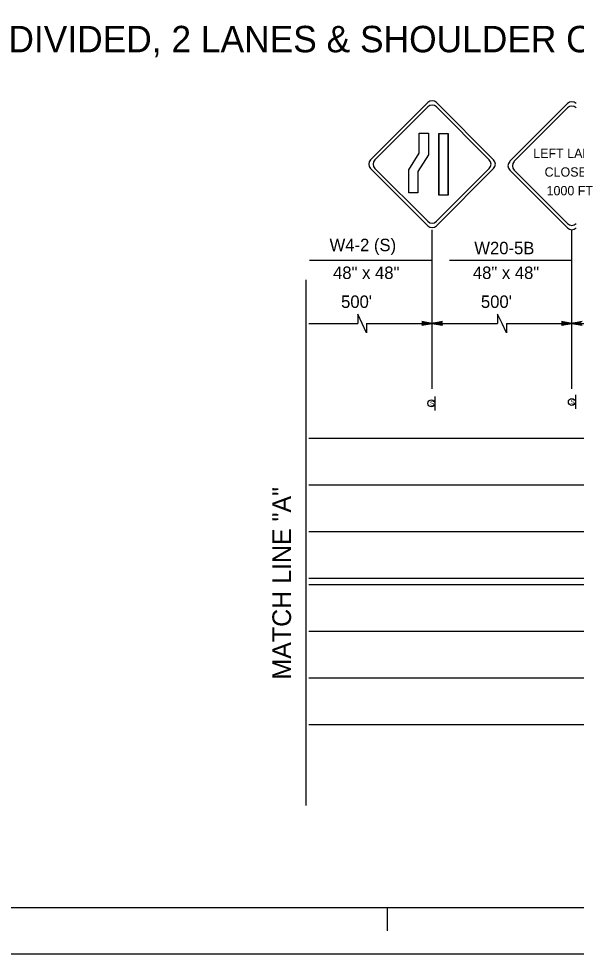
# Model space of a CAD drawing. Extents: x 499945 to 500993, y 499985 to 500645.
# Drawn here: x 500346.4 to 500525.7, y 499985 to 500285.6 of the extents above; entities that cross this region are included whole.
import ezdxf

# ---------------------------------------------------------------- set-up
doc = ezdxf.new("R2010")
doc.units = 0
for name, color, linetype in [('1', 7, 'Continuous'), ('24', 7, 'Continuous'), ('39', 7, 'Continuous'), ('41', 7, 'Continuous'), ('56', 7, 'Continuous'), ('60', 7, 'Continuous')]:
    doc.layers.add(name, color=color, linetype=linetype)

msp = doc.modelspace()

# ---------------------------------------------------------------- linework, layer by layer
at = {"layer": '1'}
for p, q in [((500479.35, 500166.68), (500479.35, 500217.81)), ((500524.32, 500166.68), (500524.32, 500217.81)), ((500479.35, 500207.97), (500439.98, 500207.97)), ((500524.32, 500207.97), (500484.95, 500207.97)), ((500455.43, 500190.73), (500455.43, 500187.73)), ((500456.87, 500187.73), (500455.43, 500190.73)), ((500500.39, 500190.73), (500500.39, 500187.73)), ((500501.84, 500187.73), (500500.39, 500190.73)), ((500439.69, 500187.73), (500455.43, 500187.73)), ((500458.31, 500184.73), (500456.87, 500187.73)), ((500458.31, 500187.73), (500479.35, 500187.73)), ((500458.31, 500187.73), (500458.31, 500184.73)), ((500479.35, 500187.73), (500500.39, 500187.73)), ((500503.28, 500184.73), (500501.84, 500187.73)), ((500503.28, 500187.73), (500524.32, 500187.73)), ((500503.28, 500187.73), (500503.28, 500184.73)), ((500524.32, 500187.73), (500545.36, 500187.73)), ((500439.69, 500150.85), (500693.99, 500150.85)), ((500439.69, 500135.86), (500693.99, 500135.86)), ((500439.69, 500120.88), (500693.99, 500120.88)), ((500439.69, 500105.89), (500693.99, 500105.89)), ((500439.69, 500103.83), (500693.99, 500103.83)), ((500439.69, 500088.84), (500693.99, 500088.84)), ((500439.69, 500073.85), (500693.99, 500073.85)), ((500439.69, 500058.86), (500693.99, 500058.86)), ((500000, 500000), (500990, 500000)), ((500465, 499992.5), (500465, 500000)), ((500993, 499985), (499944.83, 499985))]:
    msp.add_line(p, q, dxfattribs=at)
for points in [[(500438.91, 500032.8), (500438.91, 500106.62), (500438.91, 500201.67)], [(500438.91, 500176.94), (500438.91, 500180.88)]]:
    msp.add_lwpolyline(points, dxfattribs=at)
at = {"layer": '24'}
for points in [[(500479.35, 500187.73), (500476.03, 500188.32), (500476.82, 500187.73), (500476.05, 500187.15), (500479.35, 500187.73), (500479.13, 500187.72), (500476.12, 500188.27), (500476.88, 500187.72), (500476.18, 500187.2), (500479.01, 500187.71), (500478.9, 500187.73), (500476.32, 500188.19), (500476.9, 500187.72), (500476.31, 500187.27), (500478.85, 500187.73), (500478.74, 500187.71), (500476.49, 500188.12), (500476.93, 500187.73), (500476.48, 500187.32), (500478.42, 500187.71), (500478.23, 500187.71), (500476.65, 500188.04), (500476.96, 500187.74), (500476.63, 500187.41), (500478.2, 500187.73), (500478.02, 500187.74), (500476.83, 500187.94), (500477.06, 500187.71), (500476.82, 500187.48), (500477.86, 500187.73), (500477.69, 500187.75), (500476.98, 500187.88), (500477.1, 500187.72), (500476.9, 500187.54), (500477.6, 500187.73), (500477.14, 500187.84), (500477.21, 500187.71), (500477, 500187.59), (500477.49, 500187.71), (500477.18, 500187.79), (500477.31, 500187.69), (500477.16, 500187.63), (500477.31, 500187.72), (500477.23, 500187.74)], [(500479.35, 500187.73), (500482.68, 500187.14), (500481.88, 500187.73), (500482.66, 500188.31), (500479.35, 500187.73), (500479.57, 500187.74), (500482.58, 500187.18), (500481.82, 500187.74), (500482.52, 500188.26), (500479.69, 500187.75), (500479.8, 500187.73), (500482.38, 500187.27), (500481.8, 500187.74), (500482.4, 500188.19), (500479.85, 500187.73), (500479.96, 500187.75), (500482.22, 500187.34), (500481.78, 500187.73), (500482.23, 500188.13), (500480.29, 500187.75), (500480.47, 500187.75), (500482.05, 500187.42), (500481.74, 500187.72), (500482.07, 500188.05), (500480.51, 500187.73), (500480.68, 500187.72), (500481.87, 500187.52), (500481.64, 500187.75), (500481.89, 500187.97), (500480.85, 500187.73), (500481.01, 500187.71), (500481.73, 500187.58), (500481.61, 500187.74), (500481.8, 500187.91), (500481.1, 500187.73), (500481.57, 500187.62), (500481.5, 500187.75), (500481.7, 500187.87), (500481.22, 500187.75), (500481.52, 500187.67), (500481.4, 500187.77), (500481.54, 500187.83), (500481.4, 500187.74), (500481.47, 500187.72)], [(500524.32, 500187.73), (500520.99, 500188.32), (500521.79, 500187.73), (500521.01, 500187.15), (500524.32, 500187.73), (500524.1, 500187.72), (500521.09, 500188.27), (500521.85, 500187.72), (500521.15, 500187.2), (500523.98, 500187.71), (500523.87, 500187.73), (500521.29, 500188.19), (500521.87, 500187.72), (500521.27, 500187.27), (500523.82, 500187.73), (500523.71, 500187.71), (500521.45, 500188.12), (500521.89, 500187.73), (500521.44, 500187.32), (500523.39, 500187.71), (500523.2, 500187.71), (500521.62, 500188.04), (500521.93, 500187.74), (500521.6, 500187.41), (500523.17, 500187.73), (500522.99, 500187.74), (500521.8, 500187.94), (500522.03, 500187.71), (500521.78, 500187.48), (500522.82, 500187.73), (500522.66, 500187.75), (500521.94, 500187.88), (500522.06, 500187.72), (500521.87, 500187.54), (500522.57, 500187.73), (500522.11, 500187.84), (500522.17, 500187.71), (500521.97, 500187.59), (500522.45, 500187.71), (500522.15, 500187.79), (500522.28, 500187.69), (500522.13, 500187.63), (500522.28, 500187.72), (500522.2, 500187.74)], [(500527.63, 500188.31), (500524.32, 500187.73), (500524.54, 500187.74), (500527.55, 500187.18)], [(500524.32, 500187.73), (500527.64, 500187.14)], [(500527.49, 500188.26), (500524.66, 500187.75), (500524.77, 500187.73), (500527.35, 500187.27)], [(500527.36, 500188.19), (500524.82, 500187.73), (500524.93, 500187.75), (500527.18, 500187.34)], [(500527.19, 500188.13), (500525.25, 500187.75), (500525.44, 500187.75), (500527.02, 500187.42)], [(500527.04, 500188.05), (500525.47, 500187.73), (500525.65, 500187.72), (500526.84, 500187.52)]]:
    msp.add_lwpolyline(points, dxfattribs=at)
at = {"layer": '41'}
msp.add_lwpolyline([(499944.83, 500645), (500993, 500645), (500993, 499985), (499944.83, 499985)], close=True, dxfattribs=at)
at = {"layer": '56'}
for p, q in [((500477.95, 500258.69), (500459.57, 500240.31)), ((500499.14, 500240.31), (500480.75, 500258.69)), ((500504.33, 500239.8), (500522.91, 500258.37)), ((500477.95, 500257.3), (500460.97, 500240.31)), ((500497.74, 500240.31), (500480.75, 500257.3)), ((500505.75, 500239.8), (500522.91, 500256.95)), ((500477.95, 500219.12), (500459.57, 500237.51)), ((500477.95, 500220.52), (500460.97, 500237.51)), ((500497.74, 500237.51), (500480.75, 500220.52)), ((500499.14, 500237.51), (500480.75, 500219.12)), ((500504.33, 500236.97), (500522.91, 500218.4)), ((500505.75, 500236.97), (500522.91, 500219.81)), ((500525.42, 500164.74), (500525.42, 500160.24)), ((500480.25, 500164.27), (500480.25, 500159.78))]:
    msp.add_line(p, q, dxfattribs=at)
for centre in [(500479.13, 500162.03), (500524.3, 500162.49)]:
    msp.add_circle(centre, 1.12, dxfattribs=at)
for centre, radius, start, end in [((500479.35, 500257.3), 1.98, 45, 135), ((500524.32, 500256.95), 2, 45, 135), ((500479.35, 500255.9), 1.98, 45, 135), ((500524.32, 500255.54), 2, 45, 135), ((500460.97, 500238.91), 1.98, 135, 225), ((500462.37, 500238.91), 1.98, 135, 225), ((500496.34, 500238.91), 1.98, 315, 45), ((500497.74, 500238.91), 1.98, 315, 45), ((500505.75, 500238.38), 2, 135, 225), ((500507.16, 500238.38), 2, 135, 225), ((500479.35, 500221.92), 1.98, 225, 315), ((500479.35, 500220.52), 1.98, 225, 315), ((500524.32, 500221.22), 2, 225, 315), ((500524.32, 500219.81), 2, 225, 315)]:
    msp.add_arc(centre, radius, start, end, dxfattribs=at)
at = {"layer": '60'}
for p, q in [((500479.35, 500259.27), (500479.35, 500259.27)), ((500524.32, 500258.95), (500524.32, 500258.95)), ((500479.35, 500218.55), (500479.35, 500218.55)), ((500524.32, 500217.81), (500524.32, 500217.81))]:
    msp.add_line(p, q, dxfattribs=at)
for points in [[(500478.19, 500248.82), (500478.19, 500241.9), (500474.8, 500236.56), (500474.8, 500229.63), (500471.84, 500229.63), (500471.84, 500237.08), (500475.22, 500242.41), (500475.22, 500248.82)], [(500481.57, 500228.96), (500481.57, 500248.75), (500481.57, 500248.75), (500481.57, 500228.96)], [(500484.54, 500248.75), (500484.54, 500228.96), (500481.57, 500228.96), (500481.57, 500248.75)], [(500484.54, 500248.75), (500484.54, 500228.96), (500484.54, 500228.96), (500484.54, 500248.75)]]:
    msp.add_lwpolyline(points, close=True, dxfattribs=at)
for centre in [(500479.13, 500162.03), (500524.3, 500162.49)]:
    msp.add_circle(centre, 1.12, dxfattribs=at)

# ---------------------------------------------------------------- texts
at = {"layer": '1'}
msp.add_text('4 LANES, UNDIVIDED, 2 LANES & SHOULDER ONE DIRECTION CLOSING', height=8.5, dxfattribs=at).set_placement((500273.62, 500274.83))
at = {"layer": '39'}
for s, height, p in [('LEFT LANE', 3, (500511.88, 500240.88)), ('CLOSED', 3, (500515.53, 500234.88)), ('1000 FT', 3, (500516.17, 500228.88)), ('W4-2 (S)', 4, (500446.39, 500210.93)), ('W20-5B', 4, (500492.93, 500209.94)), ('48" x 48"', 4, (500447.51, 500202)), ('48" x 48"', 4, (500492.47, 500202)), ("500'", 4, (500450.09, 500192.69)), ("500'", 4, (500495.06, 500192.69))]:
    msp.add_text(s, height=height, dxfattribs=at).set_placement(p)
msp.add_text('MATCH LINE "A"', height=6, rotation=90, dxfattribs=at).set_placement((500433.99, 500073.27))
at = {"layer": '56'}
for p in [(500478.67, 500161.28), (500523.84, 500161.74)]:
    msp.add_text('S', height=1.5, dxfattribs=at).set_placement(p)

doc.saveas('drawing.dxf')
